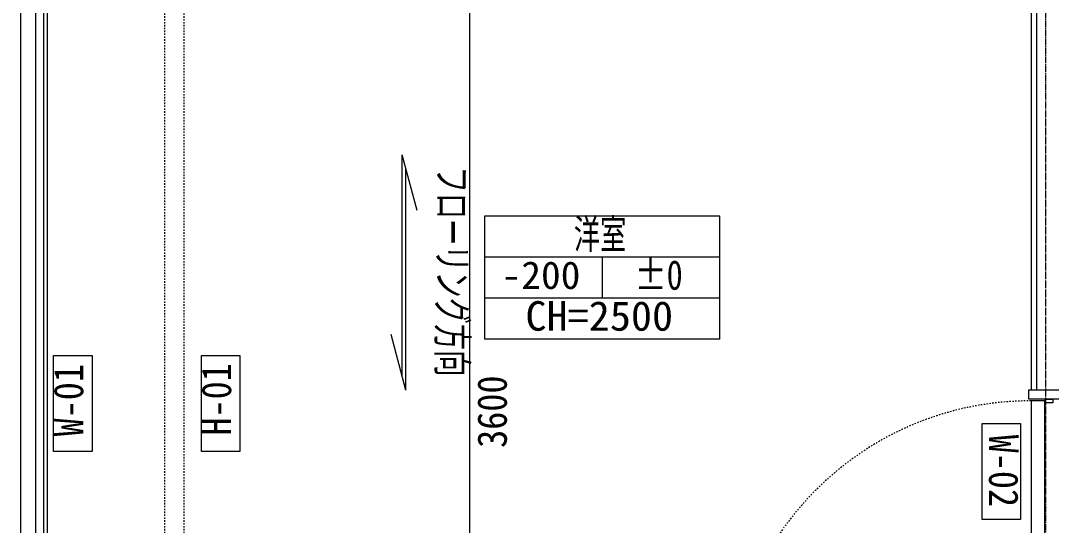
# Model space of a CAD drawing. Units: millimetres at full size, sheet at 1:30. Extents: x -17796 to 21385, y -23279 to 7734.
# Drawn here: x 13384 to 16070, y 788 to 2102 of the extents above; entities that cross this region are included whole.
import ezdxf
from ezdxf.enums import TextEntityAlignment as Align

# ---------------------------------------------------------------- set-up
doc = ezdxf.new("R2010")
doc.units = ezdxf.units.MM
doc.header["$LTSCALE"] = 30
for name, pattern in [('USER11', [0.25, 0.125, -0.125]), ('USER4', [0.78, 0.6, -0.06, 0.06, -0.06]), ('USER9', [2.3, 2, -0.1, 0.1, -0.1])]:
    doc.linetypes.add(name, pattern=pattern)
for name, color, linetype, lineweight in [('0-1_(W)電灯', 253, 'Continuous', 18), ('0-A_RC壁', 21, 'Continuous', 18), ('0-C_0_4P', 4, 'Continuous', 18), ('0-D_破線', 30, 'Continuous', 18), ('1-F_衛生陶器・住設', 2, 'USER9', 18)]:
    doc.layers.add(name, color=color, linetype=linetype, lineweight=lineweight)
doc.styles.add('ＭＳ ゴシック', font='')
doc.styles.get('ＭＳ ゴシック').set_extended_font_data('MS Gothic')

msp = doc.modelspace()

# ---------------------------------------------------------------- linework, layer by layer
at = {"layer": '0-1_(W)電灯', "color": 3, "linetype": 'USER11'}
for p, q in [((13759.07, 3095.96), (13759.07, -4289.04)), ((13809.07, 3095.96), (13809.07, -4289.04))]:
    msp.add_line(p, q, dxfattribs=at)
at = {"layer": '0-1_(W)電灯', "color": 6}
msp.add_line((14553.72, 2850.96), (14553.72, -689.04), dxfattribs=at)
at = {"layer": '0-1_(W)電灯', "color": 94}
for p, q in [((14378.05, 1176.84), (14378.05, 1752.85)), ((14416.87, 1607.96), (14378.05, 1752.85)), ((14388.05, 1139.51), (14388.05, 1715.53)), ((14388.05, 1139.51), (14349.22, 1284.4))]:
    msp.add_line(p, q, dxfattribs=at)
at = {"layer": '0-1_(W)電灯', "color": 7}
for p, q in [((15206.19, 1592.97), (14592.86, 1592.97)), ((14592.86, 1592.97), (14592.86, 1272.97)), ((15206.19, 1272.97), (15206.19, 1592.97)), ((15206.19, 1486.3), (14592.86, 1486.3)), ((14899.53, 1486.3), (14899.53, 1379.64)), ((15206.19, 1379.64), (14592.86, 1379.64)), ((15206.19, 1272.97), (14592.86, 1272.97))]:
    msp.add_line(p, q, dxfattribs=at)
at = {"layer": '0-1_(W)電灯', "color": 54, "linetype": 'USER4'}
msp.add_lwpolyline([(16054.07, 3927.68), (16054.07, -1869.04), (13384.07, -1869.04)], dxfattribs=at)
at = {"layer": '0-1_(W)電灯', "color": 30}
msp.add_lwpolyline([(15630.57, 3180.46), (15630.57, 2479.96), (16030.57, 2479.96), (16030.57, 1140.96)], dxfattribs=at)
at = {"layer": '0-1_(W)電灯', "color": 4}
msp.add_lwpolyline([(16018.07, 1140.96), (16018.07, 2467.46), (15618.07, 2467.46), (15618.07, 3095.96), (15379.07, 3095.96)], dxfattribs=at)
at = {"layer": '0-1_(W)電灯', "color": 2}
for points in [[(13470.09, 980.01), (13470.09, 1230.01), (13570.09, 1230.01), (13570.09, 980.01)], [(13855.53, 980.01), (13855.53, 1230.01), (13955.53, 1230.01), (13955.53, 980.01)], [(15888.83, 803.38), (15888.83, 1053.38), (15988.83, 1053.38), (15988.83, 803.38)]]:
    msp.add_lwpolyline(points, close=True, dxfattribs=at)
at = {"layer": '0-1_(W)電灯', "color": 6}
for points in [[(16102.57, 1140.96), (16102.57, 1115.96), (16010.57, 1115.96), (16010.57, 1140.96)], [(16052.57, 318.96), (16052.57, 1111.96), (16016.57, 1111.96), (16016.57, 318.96)], [(16073.57, 1115.96), (16073.57, 1106.96), (16053.57, 1106.96), (16053.57, 1115.96)]]:
    msp.add_lwpolyline(points, close=True, dxfattribs=at)
at = {"layer": '0-1_(W)電灯', "color": 6, "linetype": 'USER11'}
msp.add_arc((16016.57, 318.96), 793, 90, 180, dxfattribs=at)
at = {"layer": '0-A_RC壁'}
msp.add_line((13384.07, 3230.96), (13384.07, -4319.04), dxfattribs=at)
at = {"layer": '0-C_0_4P'}
for p, q in [((13443.57, 3230.96), (13443.57, -4319.04)), ((13453.07, 3230.96), (13453.07, -4319.04))]:
    msp.add_line(p, q, dxfattribs=at)
at = {"layer": '0-D_破線'}
msp.add_line((13422.57, 3230.96), (13422.57, -4319.04), dxfattribs=at)
at = {"layer": '1-F_衛生陶器・住設'}
msp.add_line((13384.07, 5031.57), (13384.07, -8088.63), dxfattribs=at)

# ---------------------------------------------------------------- texts
at = {"layer": '0-1_(W)電灯', "color": 94, "style": 'ＭＳ ゴシック', "width": 0.65}
msp.add_text('フローリング方向', height=76.97, rotation=270, dxfattribs=at).set_placement((14447.4, 1721.73), align=Align.BOTTOM_LEFT)
at = {"layer": '0-1_(W)電灯', "color": 7, "style": 'ＭＳ ゴシック'}
for s, height, width, p in [('洋室', 76.97, 0.65, (14825.51, 1484.83)), ('±0', 76.97, 0.8, (14983.46, 1378.17)), ('-200', 71.84, 1.05, (14637.23, 1381.82)), ('CH=2500', 76.97, 1.05, (14699.22, 1271.5))]:
    msp.add_text(s, height=height, dxfattribs=dict(at, width=width)).set_placement(p, align=Align.BOTTOM_LEFT)
at = {"layer": '0-1_(W)電灯', "color": 2, "style": 'ＭＳ ゴシック', "width": 0.9}
for s, rotation, p in [('W-01', 90, (13570.27, 1019.3)), ('H-01', 90, (13955.71, 1021.58)), ('W-02', 270, (15884.02, 1023.88))]:
    msp.add_text(s, height=76.97, rotation=rotation, dxfattribs=at).set_placement(p, align=Align.BOTTOM_LEFT)
at = {"layer": '0-1_(W)電灯', "color": 9, "style": 'ＭＳ ゴシック', "width": 0.9}
msp.add_text('3600', height=76.97, rotation=90, dxfattribs=at).set_placement((14673.91, 989.53), align=Align.BOTTOM_LEFT)

doc.saveas('drawing.dxf')
